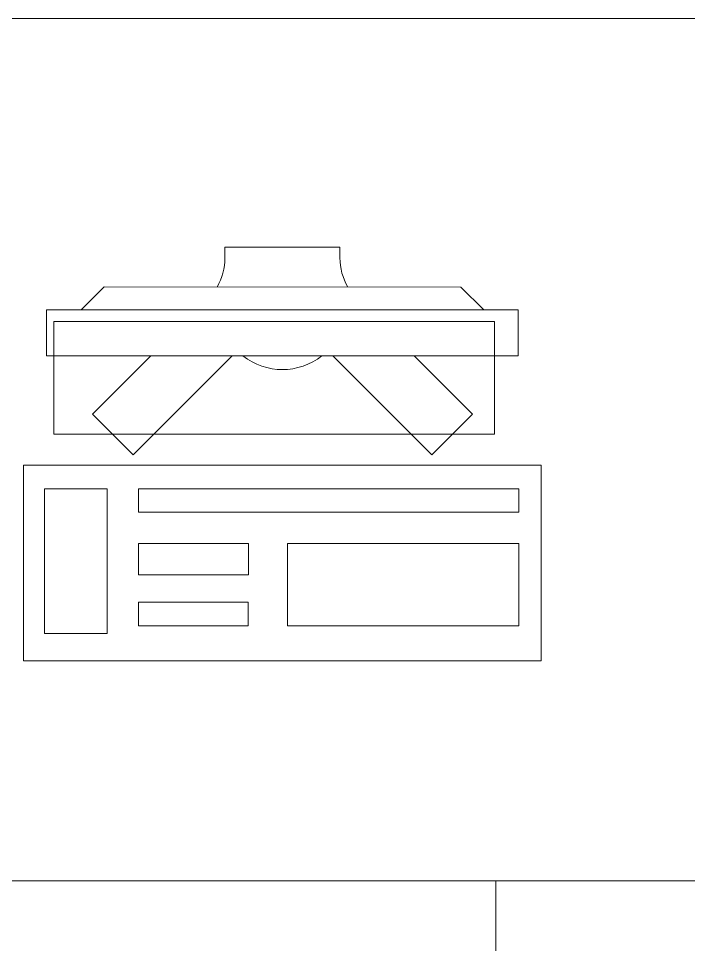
# Model space of a CAD drawing. Header units: metres. Extents: x -18745 to 220762, y -1579758 to -1356048.
# Drawn here: x 111602 to 112185, y -1425578 to -1424773 of the extents above; entities that cross this region are included whole.
import ezdxf

# ---------------------------------------------------------------- set-up
doc = ezdxf.new("R2010")
doc.units = ezdxf.units.M
doc.layers.get('0').update_dxf_attribs({"lineweight": 0})
doc.layers.add('A-100 - Copy$0$Medical Equipment and Furniture', color=8, linetype='Continuous', lineweight=0)

# ---------------------------------------------------------------- blocks, each defined once
blk = doc.blocks.new('A-100 - Copy$0$ITCWLS1-P')
for p, q in [((-0.17, 0.45), (-0.17, 0)), ((-0.17, 0.45), (0, 0.45)), ((0, 0.45), (0, 0)), ((-0.26509, 0.43, 0), (-0.30509, 0.43, 0)), ((-0.30509, 0.43, 0), (-0.30509, 0.02, 0)), ((-0.26509, 0.43, 0), (-0.26509, 0.02, 0)), ((-0.14957, 0.43047), (-0.12914, 0.43047)), ((-0.12914, 0.43047), (-0.12914, 0.40893)), ((-0.197, 0.40939), (-0.295, 0.40939)), ((-0.295, 0.02639), (-0.295, 0.40939)), ((-0.197, 0.02639), (-0.197, 0.40939)), ((-0.32509, 0.38, 0), (-0.30509, 0.4, 0)), ((-0.32509, 0.38, 0), (-0.32509, 0.07, 0)), ((-0.35032, 0.275), (-0.35961, 0.275)), ((-0.35961, 0.175), (-0.35961, 0.275)), ((-0.35032, 0.175), (-0.35961, 0.175)), ((-0.32509, 0.07, 0), (-0.30509, 0.05, 0)), ((-0.197, 0.02639), (-0.295, 0.02639)), ((-0.30509, 0.02, 0), (-0.26509, 0.02, 0)), ((-0.17, 0), (0, 0))]:
    blk.add_line(p, q)
at = {"extrusion": (2.48281e-10, 3.18408e-10, -1)}
for p, q in [((-0.26509, 0.33952), (-0.21443, 0.39019)), ((-0.17907, 0.35483), (-0.21443, 0.39019)), ((-0.26509, 0.26881), (-0.17907, 0.35483))]:
    blk.add_line(p, q, dxfattribs=at)
at = {"extrusion": (2.48281e-10, -3.18408e-10, -1)}
for p, q in [((-0.26509, 0.18119), (-0.17907, 0.09517)), ((-0.26509, 0.11048), (-0.21443, 0.05981)), ((-0.17907, 0.09517), (-0.21443, 0.05981))]:
    blk.add_line(p, q, dxfattribs=at)
for points in [[(-0.12914, 0.40893), (-0.12914, 0.09996), (-0.14957, 0.09996), (-0.14957, 0.43047)], [(-0.14957, 0.09997), (-0.14957, 0.09997), (-0.14957, 0.09997), (-0.14957, 0.09997), (-0.14957, 0.09997), (-0.14957, 0.09997), (-0.14957, 0.09997), (-0.14957, 0.09997), (-0.14957, 0.09997)], [(-0.14957, 0.09997), (-0.14957, 0.09997), (-0.14957, 0.09997), (-0.14957, 0.09997), (-0.14957, 0.09997), (-0.14957, 0.09997), (-0.14957, 0.09997), (-0.14957, 0.09997), (-0.14957, 0.09997), (-0.14957, 0.09997), (-0.14957, 0.09997), (-0.14957, 0.09997), (-0.14957, 0.09997), (-0.14957, 0.09997), (-0.14957, 0.09997), (-0.14957, 0.09997), (-0.14957, 0.09997), (-0.14957, 0.09997)], [(-0.14957, 0.09996), (-0.14957, 0.09996), (-0.14957, 0.09996), (-0.14957, 0.09996), (-0.14957, 0.09996), (-0.14957, 0.09996), (-0.14957, 0.09996), (-0.14957, 0.09996), (-0.14957, 0.09996), (-0.14957, 0.09996)], [(-0.14957, 0.09996), (-0.14957, 0.09996), (-0.14957, 0.09996), (-0.14957, 0.09996), (-0.14957, 0.09996), (-0.14957, 0.09996), (-0.14957, 0.09996)], [(-0.14957, 0.09997), (-0.14957, 0.09997), (-0.14957, 0.09997), (-0.14957, 0.09997), (-0.14957, 0.09997), (-0.14957, 0.09997), (-0.14957, 0.09997), (-0.14957, 0.09997), (-0.14957, 0.09997), (-0.14957, 0.09997)], [(-0.14957, 0.09997), (-0.14957, 0.09997), (-0.14957, 0.09997), (-0.14957, 0.09997), (-0.14957, 0.09997), (-0.14957, 0.09997), (-0.14957, 0.09997), (-0.14957, 0.09997), (-0.14957, 0.09997), (-0.14957, 0.09997), (-0.14957, 0.09997), (-0.14957, 0.09997), (-0.14957, 0.09997), (-0.14957, 0.09997), (-0.14957, 0.09997)], [(-0.14957, 0.09997), (-0.14957, 0.09997), (-0.14957, 0.09997), (-0.14957, 0.09997), (-0.14957, 0.09997), (-0.14957, 0.09997), (-0.14957, 0.09997), (-0.14957, 0.09997), (-0.14957, 0.09997), (-0.14957, 0.09997)], [(-0.14957, 0.09997), (-0.14957, 0.09997), (-0.14957, 0.09997), (-0.14957, 0.09997), (-0.14957, 0.09997), (-0.14957, 0.09997), (-0.14957, 0.09997), (-0.14957, 0.09997), (-0.14957, 0.09997), (-0.14957, 0.09997)], [(-0.14957, 0.09996), (-0.14957, 0.09996), (-0.14957, 0.09996), (-0.14957, 0.09996), (-0.14957, 0.09996), (-0.14957, 0.09996), (-0.14957, 0.09996), (-0.14957, 0.09996), (-0.14957, 0.09996), (-0.14957, 0.09996), (-0.14957, 0.09996), (-0.14957, 0.09996), (-0.14957, 0.09996), (-0.14957, 0.09996), (-0.14957, 0.09996), (-0.14957, 0.09996), (-0.14957, 0.09996), (-0.14957, 0.09996), (-0.14957, 0.09997), (-0.14957, 0.09997), (-0.14957, 0.09997), (-0.14957, 0.09997), (-0.14957, 0.09997), (-0.14957, 0.09997), (-0.14957, 0.09997), (-0.14957, 0.09997), (-0.14957, 0.09997), (-0.14957, 0.09997), (-0.14957, 0.09997), (-0.14957, 0.09997), (-0.14957, 0.09997), (-0.14957, 0.09997), (-0.14956, 0.09997), (-0.14956, 0.09997), (-0.14956, 0.09997), (-0.14956, 0.09996), (-0.14956, 0.09996), (-0.14956, 0.09996), (-0.14956, 0.09996), (-0.14956, 0.09996), (-0.14956, 0.09996), (-0.14956, 0.09996), (-0.14956, 0.09996), (-0.14956, 0.09996), (-0.14956, 0.09996), (-0.14956, 0.09996), (-0.14956, 0.09996), (-0.14956, 0.09996), (-0.14957, 0.09996), (-0.14957, 0.09996), (-0.14957, 0.09996), (-0.14957, 0.09996), (-0.14957, 0.09996), (-0.14957, 0.09996)], [(-0.14957, 0.09996), (-0.14957, 0.09996), (-0.14957, 0.09996), (-0.14957, 0.09996), (-0.14957, 0.09996), (-0.14957, 0.09996), (-0.14957, 0.09996), (-0.14957, 0.09996), (-0.14957, 0.09996), (-0.14957, 0.09996), (-0.14957, 0.09997), (-0.14957, 0.09997), (-0.14957, 0.09997), (-0.14957, 0.09996), (-0.14957, 0.09996), (-0.14957, 0.09996), (-0.14957, 0.09996), (-0.14957, 0.09996), (-0.14957, 0.09996), (-0.14957, 0.09997), (-0.14957, 0.09997), (-0.14957, 0.09997), (-0.14957, 0.09997), (-0.14957, 0.09997), (-0.14957, 0.09997), (-0.14957, 0.09997), (-0.14957, 0.09997), (-0.14957, 0.09997), (-0.14957, 0.09997), (-0.14957, 0.09997), (-0.14957, 0.09997), (-0.14957, 0.09997), (-0.14957, 0.09997), (-0.14957, 0.09997), (-0.14957, 0.09997), (-0.14957, 0.09997), (-0.14957, 0.09997), (-0.14957, 0.09997), (-0.14957, 0.09997), (-0.14957, 0.09997), (-0.14957, 0.09997), (-0.14957, 0.09997), (-0.14957, 0.09997), (-0.14957, 0.09997), (-0.14957, 0.09997), (-0.14957, 0.09997), (-0.14957, 0.09997), (-0.14957, 0.09997), (-0.14957, 0.09997), (-0.14957, 0.09997), (-0.14957, 0.09997), (-0.14957, 0.09997), (-0.14957, 0.09997), (-0.14957, 0.09997), (-0.14957, 0.09997), (-0.14957, 0.09997), (-0.14957, 0.09997), (-0.14957, 0.09997), (-0.14957, 0.09997), (-0.14957, 0.09997), (-0.14957, 0.09997), (-0.14957, 0.09997), (-0.14957, 0.09997), (-0.14957, 0.09997), (-0.14957, 0.09997), (-0.14957, 0.09997), (-0.14957, 0.09997), (-0.14957, 0.09997), (-0.14957, 0.09997), (-0.14957, 0.09997), (-0.14957, 0.09997), (-0.14957, 0.09997), (-0.14957, 0.09997), (-0.14957, 0.09997), (-0.14957, 0.09997), (-0.14957, 0.09997), (-0.14957, 0.09997), (-0.14957, 0.09997), (-0.14957, 0.09997), (-0.14957, 0.09997), (-0.14956, 0.09997), (-0.14957, 0.09997), (-0.14957, 0.09997), (-0.14957, 0.09997), (-0.14957, 0.09997), (-0.14956, 0.09997), (-0.14957, 0.09997), (-0.14957, 0.09997), (-0.14957, 0.09997), (-0.14957, 0.09997), (-0.14957, 0.09997), (-0.14957, 0.09997), (-0.14957, 0.09997), (-0.14957, 0.09997), (-0.14957, 0.09997), (-0.14957, 0.09997), (-0.14956, 0.09997), (-0.14957, 0.09996), (-0.14957, 0.09996), (-0.14957, 0.09996), (-0.14956, 0.09996), (-0.14957, 0.09996), (-0.14957, 0.09996), (-0.14957, 0.09996), (-0.14957, 0.09996), (-0.14957, 0.09996), (-0.14957, 0.09996), (-0.14957, 0.09996), (-0.14957, 0.09996), (-0.14957, 0.09996), (-0.14957, 0.09996)], [(-0.14957, 0.09996), (-0.14957, 0.09996), (-0.14957, 0.09996), (-0.14957, 0.09996), (-0.14957, 0.09996), (-0.14957, 0.09996), (-0.14957, 0.09996), (-0.14957, 0.09996)], [(-0.14957, 0.09996), (-0.14957, 0.09996), (-0.14957, 0.09996), (-0.14957, 0.09996), (-0.14957, 0.09996), (-0.14957, 0.09996), (-0.14957, 0.09996), (-0.14957, 0.09996), (-0.14957, 0.09996), (-0.14957, 0.09996), (-0.14957, 0.09996), (-0.14957, 0.09996), (-0.14957, 0.09996), (-0.14957, 0.09996), (-0.14957, 0.09996), (-0.14957, 0.09996), (-0.14957, 0.09996), (-0.14957, 0.09996), (-0.14957, 0.09996), (-0.14957, 0.09996), (-0.14957, 0.09996), (-0.14957, 0.09996), (-0.14957, 0.09996), (-0.14957, 0.09996), (-0.14957, 0.09996), (-0.14957, 0.09996), (-0.14957, 0.09996), (-0.14957, 0.09996), (-0.14957, 0.09996), (-0.14957, 0.09996), (-0.14957, 0.09996), (-0.14957, 0.09996), (-0.14957, 0.09996), (-0.14957, 0.09996), (-0.14957, 0.09996), (-0.14957, 0.09996), (-0.14957, 0.09996), (-0.14957, 0.09996), (-0.14957, 0.09996), (-0.14957, 0.09996), (-0.14957, 0.09996), (-0.14957, 0.09996), (-0.14957, 0.09996), (-0.14957, 0.09996), (-0.14957, 0.09996), (-0.14957, 0.09996), (-0.14957, 0.09996), (-0.14957, 0.09996), (-0.14956, 0.09996), (-0.14956, 0.09996), (-0.14956, 0.09996), (-0.14956, 0.09996), (-0.14957, 0.09996), (-0.14957, 0.09996), (-0.14957, 0.09996), (-0.14957, 0.09996), (-0.14957, 0.09996), (-0.14957, 0.09996), (-0.14956, 0.09996), (-0.14957, 0.09996), (-0.14957, 0.09996), (-0.14957, 0.09996), (-0.14957, 0.09996), (-0.14957, 0.09996), (-0.14957, 0.09996), (-0.14957, 0.09996), (-0.14957, 0.09996), (-0.14957, 0.09996), (-0.14957, 0.09996), (-0.14956, 0.09996), (-0.14956, 0.09996), (-0.14957, 0.09996), (-0.14957, 0.09996), (-0.14957, 0.09996), (-0.14957, 0.09996), (-0.14957, 0.09996), (-0.14957, 0.09996), (-0.14957, 0.09996), (-0.14957, 0.09996), (-0.14957, 0.09996), (-0.14957, 0.09996), (-0.14957, 0.09996), (-0.14957, 0.09996), (-0.14957, 0.09996), (-0.14957, 0.09996), (-0.14957, 0.09996), (-0.14957, 0.09996), (-0.14957, 0.09996), (-0.14957, 0.09996)], [(-0.14957, 0.09996), (-0.14957, 0.09996), (-0.14957, 0.09996), (-0.14957, 0.09996), (-0.14957, 0.09996), (-0.14957, 0.09996), (-0.14957, 0.09996), (-0.14957, 0.09996), (-0.14957, 0.09996), (-0.14957, 0.09996), (-0.14957, 0.09996), (-0.14957, 0.09996)], [(-0.14957, 0.09996), (-0.14957, 0.09996), (-0.14956, 0.09996), (-0.14956, 0.09996), (-0.14956, 0.09996), (-0.14956, 0.09996), (-0.14957, 0.09996)], [(-0.14957, 0.09996), (-0.14957, 0.09996), (-0.14957, 0.09996), (-0.14957, 0.09996), (-0.14957, 0.09996), (-0.14957, 0.09996), (-0.14957, 0.09996), (-0.14957, 0.09996), (-0.14957, 0.09996), (-0.14956, 0.09996), (-0.14956, 0.09996), (-0.14956, 0.09996), (-0.14956, 0.09996), (-0.14956, 0.09996), (-0.14956, 0.09996), (-0.14956, 0.09996), (-0.14957, 0.09996)]]:
    blk.add_lwpolyline(points)
for points in [[(-0.1019, 0.43047), (-0.03039, 0.43047), (-0.03039, 0.22944), (-0.1019, 0.22944)], [(-0.1019, 0.19536), (-0.07466, 0.19536), (-0.07466, 0.09996), (-0.1019, 0.09996)], [(-0.03039, 0.19536), (-0.05082, 0.19536), (-0.05082, 0.09996), (-0.03039, 0.09996)], [(-0.14956, 0.09996), (-0.14956, 0.09996), (-0.14956, 0.09996), (-0.14956, 0.09996), (-0.14956, 0.09996), (-0.14956, 0.09996), (-0.14956, 0.09996), (-0.14956, 0.09996), (-0.14957, 0.09996), (-0.14957, 0.09996), (-0.14957, 0.09996), (-0.14957, 0.09996), (-0.14957, 0.09996), (-0.14957, 0.09996), (-0.14957, 0.09996), (-0.14957, 0.09996), (-0.14957, 0.09996), (-0.14957, 0.09996), (-0.14957, 0.09996), (-0.14957, 0.09996), (-0.14957, 0.09996), (-0.14957, 0.09996), (-0.14957, 0.09996), (-0.14957, 0.09996), (-0.14957, 0.09996), (-0.14957, 0.09996), (-0.14957, 0.09996), (-0.14957, 0.09996), (-0.14957, 0.09996), (-0.14957, 0.09996), (-0.14957, 0.09996), (-0.14957, 0.09996), (-0.14957, 0.09996), (-0.14957, 0.09996), (-0.14957, 0.09996), (-0.14957, 0.09996), (-0.14957, 0.09996), (-0.14957, 0.09996), (-0.14957, 0.09996), (-0.14957, 0.09996), (-0.14957, 0.09996), (-0.14957, 0.09996), (-0.14957, 0.09996), (-0.14957, 0.09996), (-0.14957, 0.09996), (-0.14957, 0.09996), (-0.14957, 0.09996), (-0.14957, 0.09996), (-0.14957, 0.09996), (-0.14957, 0.09996), (-0.14957, 0.09996), (-0.14957, 0.09996), (-0.14957, 0.09996), (-0.14957, 0.09996), (-0.14957, 0.09996), (-0.14957, 0.09996), (-0.14957, 0.09996), (-0.14956, 0.09996), (-0.14956, 0.09996), (-0.14956, 0.09996), (-0.14956, 0.09996), (-0.14956, 0.09996), (-0.14956, 0.09996), (-0.14956, 0.09996), (-0.14956, 0.09996), (-0.14956, 0.09996), (-0.14956, 0.09996), (-0.14956, 0.09996), (-0.14956, 0.09996), (-0.14956, 0.09996), (-0.14956, 0.09996), (-0.14956, 0.09996), (-0.14956, 0.09996), (-0.14956, 0.09996), (-0.14956, 0.09996), (-0.14956, 0.09996), (-0.14956, 0.09996), (-0.14956, 0.09996), (-0.14956, 0.09996), (-0.14956, 0.09996), (-0.14956, 0.09996), (-0.14956, 0.09996), (-0.14956, 0.09996), (-0.14956, 0.09996), (-0.14956, 0.09996), (-0.14956, 0.09996), (-0.14956, 0.09996), (-0.14956, 0.09996), (-0.14956, 0.09996), (-0.14957, 0.09996), (-0.14957, 0.09996), (-0.14957, 0.09996), (-0.14957, 0.09996), (-0.14957, 0.09996), (-0.14957, 0.09996), (-0.14957, 0.09996), (-0.14957, 0.09996), (-0.14957, 0.09996), (-0.14957, 0.09996), (-0.14957, 0.09996), (-0.14957, 0.09996), (-0.14957, 0.09996), (-0.14957, 0.09996), (-0.14957, 0.09996), (-0.14957, 0.09996), (-0.14957, 0.09996), (-0.14957, 0.09996), (-0.14957, 0.09996), (-0.14957, 0.09996), (-0.14957, 0.09996), (-0.14957, 0.09996), (-0.14957, 0.09996), (-0.14957, 0.09996), (-0.14957, 0.09996), (-0.14957, 0.09996), (-0.14957, 0.09996), (-0.14957, 0.09996), (-0.14957, 0.09996), (-0.14957, 0.09996), (-0.14957, 0.09996), (-0.14957, 0.09996), (-0.14957, 0.09996), (-0.14957, 0.09996), (-0.14957, 0.09996), (-0.14957, 0.09996), (-0.14957, 0.09996), (-0.14957, 0.09996), (-0.14957, 0.09996), (-0.14957, 0.09996), (-0.14957, 0.09996), (-0.14957, 0.09996), (-0.14957, 0.09996), (-0.14957, 0.09996), (-0.14957, 0.09996), (-0.14957, 0.09996), (-0.14957, 0.09996), (-0.14957, 0.09996), (-0.14957, 0.09996), (-0.14957, 0.09996), (-0.14957, 0.09996), (-0.14957, 0.09996), (-0.14957, 0.09996), (-0.14957, 0.09996), (-0.14957, 0.09996), (-0.14957, 0.09996), (-0.14957, 0.09996), (-0.14957, 0.09996), (-0.14957, 0.09996), (-0.14957, 0.09996), (-0.14957, 0.09996), (-0.14957, 0.09996), (-0.14957, 0.09996), (-0.14957, 0.09996), (-0.14957, 0.09996), (-0.14956, 0.09996), (-0.14956, 0.09996), (-0.14956, 0.09996), (-0.14956, 0.09996), (-0.14956, 0.09996), (-0.14956, 0.09996), (-0.14956, 0.09996), (-0.14956, 0.09996), (-0.14956, 0.09996), (-0.14956, 0.09996), (-0.14956, 0.09996), (-0.14956, 0.09996), (-0.14956, 0.09996), (-0.14956, 0.09996), (-0.14956, 0.09996), (-0.14956, 0.09996), (-0.14956, 0.09996), (-0.14956, 0.09996), (-0.14956, 0.09996), (-0.14956, 0.09996), (-0.14956, 0.09996), (-0.14956, 0.09996), (-0.14956, 0.09996), (-0.14956, 0.09996), (-0.14956, 0.09996), (-0.14956, 0.09996), (-0.14956, 0.09996), (-0.14956, 0.09996), (-0.14956, 0.09996), (-0.14956, 0.09996), (-0.14956, 0.09996), (-0.14956, 0.09996), (-0.14956, 0.09996), (-0.14956, 0.09996), (-0.14956, 0.09996), (-0.14956, 0.09996), (-0.14956, 0.09996), (-0.14956, 0.09996), (-0.14956, 0.09996), (-0.14956, 0.09996), (-0.14956, 0.09996), (-0.14956, 0.09996), (-0.14956, 0.09996), (-0.14956, 0.09996), (-0.14956, 0.09996), (-0.14956, 0.09996), (-0.14956, 0.09996), (-0.14957, 0.09996), (-0.14957, 0.09996), (-0.14957, 0.09996), (-0.14957, 0.09996), (-0.14957, 0.09996), (-0.14957, 0.09996), (-0.14957, 0.09996), (-0.14957, 0.09996), (-0.14957, 0.09996), (-0.14957, 0.09996), (-0.14957, 0.09996), (-0.14957, 0.09996), (-0.14957, 0.09996), (-0.14957, 0.09996), (-0.14957, 0.09996), (-0.14957, 0.09996), (-0.14957, 0.09996), (-0.14957, 0.09996), (-0.14957, 0.09996), (-0.14957, 0.09996), (-0.14957, 0.09996), (-0.14957, 0.09996), (-0.14957, 0.09996), (-0.14957, 0.09996), (-0.14957, 0.09996), (-0.14957, 0.09996), (-0.14957, 0.09996), (-0.14957, 0.09996), (-0.14957, 0.09996), (-0.14957, 0.09996), (-0.14957, 0.09996), (-0.14957, 0.09996), (-0.14957, 0.09996), (-0.14957, 0.09996), (-0.14956, 0.09996), (-0.14956, 0.09996), (-0.14956, 0.09996), (-0.14956, 0.09996), (-0.14956, 0.09996), (-0.14956, 0.09996), (-0.14956, 0.09996), (-0.14956, 0.09996), (-0.14956, 0.09996), (-0.14956, 0.09996), (-0.14956, 0.09996), (-0.14956, 0.09996), (-0.14956, 0.09996), (-0.14956, 0.09996), (-0.14956, 0.09996), (-0.14956, 0.09996), (-0.14956, 0.09996), (-0.14956, 0.09996), (-0.14956, 0.09996), (-0.14956, 0.09996), (-0.14956, 0.09996), (-0.14956, 0.09996), (-0.14956, 0.09996), (-0.14956, 0.09996), (-0.14956, 0.09996), (-0.14956, 0.09996), (-0.14956, 0.09996), (-0.14956, 0.09996), (-0.14956, 0.09996), (-0.14956, 0.09996), (-0.14956, 0.09996), (-0.14956, 0.09996), (-0.14956, 0.09996), (-0.14956, 0.09996), (-0.14956, 0.09996), (-0.14956, 0.09996), (-0.14956, 0.09996), (-0.14956, 0.09996), (-0.14956, 0.09996), (-0.14956, 0.09996), (-0.14956, 0.09996), (-0.14956, 0.09996)], [(-0.14957, 0.09996), (-0.14957, 0.09996), (-0.14957, 0.09996), (-0.14957, 0.09996), (-0.14957, 0.09996), (-0.14957, 0.09996), (-0.14957, 0.09996), (-0.14957, 0.09996), (-0.14957, 0.09996), (-0.14957, 0.09996), (-0.14957, 0.09996), (-0.14957, 0.09996), (-0.14957, 0.09996), (-0.14957, 0.09996), (-0.14957, 0.09996), (-0.14957, 0.09996), (-0.14957, 0.09996), (-0.14957, 0.09996), (-0.14957, 0.09996), (-0.14957, 0.09996), (-0.14957, 0.09996), (-0.14957, 0.09996), (-0.14957, 0.09996), (-0.14957, 0.09996), (-0.14957, 0.09996), (-0.14957, 0.09996), (-0.14957, 0.09996), (-0.14957, 0.09996), (-0.14957, 0.09996), (-0.14957, 0.09996), (-0.14957, 0.09996), (-0.14957, 0.09996), (-0.14957, 0.09996), (-0.14957, 0.09996), (-0.14957, 0.09996), (-0.14957, 0.09996), (-0.14957, 0.09996), (-0.14957, 0.09996), (-0.14957, 0.09996), (-0.14957, 0.09996), (-0.14957, 0.09996), (-0.14957, 0.09996), (-0.14957, 0.09996), (-0.14957, 0.09996), (-0.14957, 0.09996), (-0.14957, 0.09996), (-0.14957, 0.09996), (-0.14957, 0.09996), (-0.14957, 0.09996), (-0.14957, 0.09996), (-0.14957, 0.09996), (-0.14957, 0.09996), (-0.14957, 0.09996), (-0.14957, 0.09996), (-0.14957, 0.09996), (-0.14957, 0.09996), (-0.14957, 0.09996), (-0.14957, 0.09996), (-0.14957, 0.09996), (-0.14957, 0.09996), (-0.14957, 0.09996), (-0.14957, 0.09996), (-0.14957, 0.09996), (-0.14957, 0.09996), (-0.14957, 0.09996), (-0.14957, 0.09996), (-0.14957, 0.09996), (-0.14957, 0.09996), (-0.14957, 0.09996), (-0.14957, 0.09996), (-0.14957, 0.09996), (-0.14957, 0.09996), (-0.14957, 0.09996), (-0.14957, 0.09996), (-0.14957, 0.09996), (-0.14957, 0.09996), (-0.14957, 0.09996), (-0.14957, 0.09996), (-0.14957, 0.09996), (-0.14957, 0.09996), (-0.14957, 0.09996), (-0.14957, 0.09996), (-0.14957, 0.09996), (-0.14957, 0.09996), (-0.14957, 0.09996), (-0.14957, 0.09996), (-0.14957, 0.09996), (-0.14957, 0.09996), (-0.14957, 0.09996), (-0.14957, 0.09996), (-0.14957, 0.09996), (-0.14957, 0.09996), (-0.14957, 0.09996), (-0.14957, 0.09996), (-0.14957, 0.09996), (-0.14957, 0.09996), (-0.14957, 0.09996), (-0.14957, 0.09996), (-0.14957, 0.09996), (-0.14957, 0.09996), (-0.14957, 0.09996), (-0.14957, 0.09996), (-0.14957, 0.09996), (-0.14957, 0.09996), (-0.14957, 0.09996), (-0.14957, 0.09996), (-0.14957, 0.09996), (-0.14957, 0.09996), (-0.14957, 0.09996), (-0.14957, 0.09996), (-0.14957, 0.09996), (-0.14957, 0.09996), (-0.14957, 0.09996), (-0.14957, 0.09996), (-0.14957, 0.09996), (-0.14957, 0.09996), (-0.14957, 0.09996), (-0.14957, 0.09996), (-0.14957, 0.09996), (-0.14957, 0.09996), (-0.14957, 0.09996), (-0.14957, 0.09996), (-0.14957, 0.09996), (-0.14957, 0.09996), (-0.14957, 0.09996), (-0.14957, 0.09996), (-0.14957, 0.09996), (-0.14957, 0.09996), (-0.14957, 0.09996), (-0.14957, 0.09996), (-0.14957, 0.09996), (-0.14957, 0.09996), (-0.14957, 0.09996), (-0.14957, 0.09996), (-0.14957, 0.09996), (-0.14957, 0.09996), (-0.14957, 0.09996), (-0.14957, 0.09996), (-0.14957, 0.09996), (-0.14957, 0.09996), (-0.14957, 0.09996), (-0.14957, 0.09996), (-0.14957, 0.09996), (-0.14957, 0.09996), (-0.14957, 0.09996), (-0.14957, 0.09996), (-0.14957, 0.09996), (-0.14957, 0.09996), (-0.14957, 0.09996), (-0.14957, 0.09996), (-0.14957, 0.09996), (-0.14957, 0.09996), (-0.14957, 0.09996), (-0.14957, 0.09996), (-0.14957, 0.09996), (-0.14957, 0.09996), (-0.14957, 0.09996), (-0.14957, 0.09996), (-0.14957, 0.09996), (-0.14957, 0.09996), (-0.14957, 0.09996), (-0.14957, 0.09996), (-0.14957, 0.09996), (-0.14957, 0.09996), (-0.14957, 0.09996), (-0.14957, 0.09996), (-0.14957, 0.09996), (-0.14957, 0.09996), (-0.14957, 0.09996), (-0.14957, 0.09996), (-0.14957, 0.09996), (-0.14957, 0.09996), (-0.14957, 0.09996), (-0.14957, 0.09996), (-0.14957, 0.09996), (-0.14957, 0.09996), (-0.14957, 0.09996), (-0.14957, 0.09996), (-0.14957, 0.09996), (-0.14957, 0.09996), (-0.14957, 0.09996), (-0.14957, 0.09996), (-0.14957, 0.09996), (-0.14957, 0.09996), (-0.14957, 0.09996), (-0.14957, 0.09996), (-0.14957, 0.09996), (-0.14957, 0.09996), (-0.14957, 0.09996), (-0.14957, 0.09996), (-0.14957, 0.09996), (-0.14957, 0.09996), (-0.14957, 0.09996), (-0.14957, 0.09996), (-0.14957, 0.09996), (-0.14957, 0.09996), (-0.14957, 0.09996), (-0.14957, 0.09996), (-0.14957, 0.09996), (-0.14957, 0.09996), (-0.14957, 0.09996), (-0.14957, 0.09996), (-0.14957, 0.09996), (-0.14957, 0.09996), (-0.14957, 0.09996), (-0.14957, 0.09996), (-0.14957, 0.09996), (-0.14957, 0.09996), (-0.14957, 0.09996), (-0.14957, 0.09996), (-0.14957, 0.09996), (-0.14957, 0.09996), (-0.14957, 0.09996), (-0.14957, 0.09996)], [(-0.14957, 0.09996), (-0.14957, 0.09996), (-0.14957, 0.09996), (-0.14957, 0.09996), (-0.14957, 0.09996), (-0.14957, 0.09996), (-0.14957, 0.09996), (-0.14957, 0.09996), (-0.14957, 0.09996), (-0.14957, 0.09996), (-0.14957, 0.09996), (-0.14957, 0.09996), (-0.14957, 0.09996), (-0.14957, 0.09996), (-0.14957, 0.09996), (-0.14957, 0.09996), (-0.14957, 0.09996), (-0.14957, 0.09996), (-0.14957, 0.09996), (-0.14957, 0.09996), (-0.14957, 0.09996), (-0.14957, 0.09996), (-0.14957, 0.09996), (-0.14957, 0.09996), (-0.14957, 0.09996), (-0.14957, 0.09996), (-0.14957, 0.09996), (-0.14957, 0.09996), (-0.14957, 0.09996), (-0.14957, 0.09996), (-0.14957, 0.09996), (-0.14957, 0.09996), (-0.14957, 0.09996), (-0.14957, 0.09996), (-0.14957, 0.09996), (-0.14957, 0.09996), (-0.14957, 0.09996), (-0.14957, 0.09996), (-0.14957, 0.09996), (-0.14957, 0.09996), (-0.14957, 0.09996), (-0.14957, 0.09996), (-0.14957, 0.09996), (-0.14957, 0.09996), (-0.14957, 0.09996), (-0.14957, 0.09996), (-0.14957, 0.09996), (-0.14957, 0.09996), (-0.14957, 0.09996), (-0.14957, 0.09996), (-0.14957, 0.09996), (-0.14957, 0.09996), (-0.14957, 0.09996), (-0.14957, 0.09996), (-0.14957, 0.09996), (-0.14957, 0.09996), (-0.14957, 0.09996), (-0.14957, 0.09996), (-0.14957, 0.09996), (-0.14957, 0.09996), (-0.14957, 0.09996), (-0.14957, 0.09996), (-0.14957, 0.09996), (-0.14957, 0.09996), (-0.14957, 0.09996), (-0.14957, 0.09996), (-0.14957, 0.09996), (-0.14957, 0.09996), (-0.14957, 0.09996), (-0.14957, 0.09996), (-0.14957, 0.09996), (-0.14957, 0.09996), (-0.14957, 0.09996), (-0.14957, 0.09996), (-0.14957, 0.09996), (-0.14957, 0.09996), (-0.14957, 0.09996), (-0.14957, 0.09996), (-0.14957, 0.09996), (-0.14957, 0.09996), (-0.14957, 0.09996), (-0.14957, 0.09996), (-0.14957, 0.09996), (-0.14957, 0.09996), (-0.14957, 0.09996), (-0.14957, 0.09996), (-0.14957, 0.09996), (-0.14957, 0.09996), (-0.14957, 0.09996), (-0.14957, 0.09996), (-0.14957, 0.09996), (-0.14957, 0.09996), (-0.14957, 0.09996), (-0.14957, 0.09996), (-0.14957, 0.09996), (-0.14957, 0.09996), (-0.14957, 0.09996), (-0.14957, 0.09996), (-0.14957, 0.09996), (-0.14957, 0.09996), (-0.14957, 0.09996), (-0.14957, 0.09996), (-0.14957, 0.09996), (-0.14957, 0.09996), (-0.14957, 0.09996), (-0.14957, 0.09996), (-0.14957, 0.09996), (-0.14957, 0.09996), (-0.14957, 0.09996), (-0.14957, 0.09996), (-0.14957, 0.09996), (-0.14957, 0.09996), (-0.14957, 0.09996), (-0.14957, 0.09996), (-0.14957, 0.09996), (-0.14957, 0.09996), (-0.14957, 0.09996), (-0.14957, 0.09996), (-0.14957, 0.09996), (-0.14957, 0.09996), (-0.14957, 0.09996), (-0.14957, 0.09996), (-0.14957, 0.09996), (-0.14957, 0.09996), (-0.14957, 0.09996), (-0.14957, 0.09996), (-0.14957, 0.09996), (-0.14957, 0.09996), (-0.14957, 0.09996), (-0.14957, 0.09996), (-0.14957, 0.09996), (-0.14957, 0.09996), (-0.14957, 0.09996), (-0.14957, 0.09996), (-0.14957, 0.09996), (-0.14957, 0.09996), (-0.14957, 0.09996), (-0.14957, 0.09996), (-0.14957, 0.09996), (-0.14957, 0.09996), (-0.14957, 0.09996), (-0.14957, 0.09996), (-0.14957, 0.09996), (-0.14957, 0.09996), (-0.14957, 0.09996), (-0.14957, 0.09996), (-0.14957, 0.09996), (-0.14957, 0.09996), (-0.14957, 0.09996), (-0.14957, 0.09996), (-0.14957, 0.09996), (-0.14957, 0.09996), (-0.14957, 0.09996), (-0.14957, 0.09996), (-0.14957, 0.09996), (-0.14957, 0.09996), (-0.14957, 0.09996), (-0.14957, 0.09996), (-0.14957, 0.09996), (-0.14957, 0.09996), (-0.14957, 0.09996), (-0.14957, 0.09996), (-0.14957, 0.09996), (-0.14957, 0.09996), (-0.14957, 0.09996), (-0.14957, 0.09996), (-0.14957, 0.09996), (-0.14957, 0.09996), (-0.14957, 0.09996), (-0.14957, 0.09996), (-0.14957, 0.09996), (-0.14957, 0.09996), (-0.14957, 0.09996), (-0.14957, 0.09996), (-0.14957, 0.09996), (-0.14957, 0.09996), (-0.14957, 0.09996), (-0.14957, 0.09996), (-0.14957, 0.09996), (-0.14957, 0.09996), (-0.14957, 0.09996), (-0.14957, 0.09996), (-0.14957, 0.09996), (-0.14957, 0.09996), (-0.14957, 0.09996), (-0.14957, 0.09996), (-0.14957, 0.09996), (-0.14957, 0.09996), (-0.14957, 0.09996), (-0.14957, 0.09996), (-0.14957, 0.09996), (-0.14957, 0.09996), (-0.14957, 0.09996), (-0.14957, 0.09996), (-0.14957, 0.09996), (-0.14957, 0.09996), (-0.14957, 0.09996), (-0.14957, 0.09996), (-0.14957, 0.09996), (-0.14957, 0.09996), (-0.14957, 0.09996), (-0.14957, 0.09996), (-0.14957, 0.09996), (-0.14957, 0.09996), (-0.14957, 0.09996), (-0.14957, 0.09996), (-0.14957, 0.09996), (-0.14957, 0.09996), (-0.14957, 0.09996), (-0.14957, 0.09996), (-0.14957, 0.09996), (-0.14957, 0.09996), (-0.14957, 0.09996), (-0.14957, 0.09996), (-0.14957, 0.09996), (-0.14957, 0.09996), (-0.14957, 0.09996), (-0.14957, 0.09996), (-0.14957, 0.09996)], [(-0.14957, 0.0727), (-0.02358, 0.0727), (-0.02358, 0.01818), (-0.14957, 0.01818)]]:
    blk.add_lwpolyline(points, close=True)
for centre, radius, start, end in [((-0.35032, 0.325), 0.05, 270, 300.30934), ((-0.3089, 0.225), 0.05564, 321.94311, 38.05689), ((-0.35032, 0.125), 0.05, 59.69066, 90)]:
    blk.add_arc(centre, radius, start, end)
blk = doc.blocks.new('A-100 - Copy$0$GF21043-P')
for p, q in [((0.8, 0.75), (-0.8, 0.75)), ((-0.8, 0), (0.8, 0))]:
    blk.add_line(p, q)
blk = doc.blocks.new('A-100 - Copy')
at = {"layer": 'A-100 - Copy$0$Medical Equipment and Furniture'}
blk.add_line((112016.93, -1426552.69, 2.36), (112016.93, -1425522.69, 2.36), dxfattribs=at)
at = {"layer": 'A-100 - Copy$0$Medical Equipment and Furniture', "extrusion": (8.17187e-07, 1.19924e-18, 1), "xscale": 1000.000000000002, "yscale": 1000.000000000002, "zscale": 1000.000000000002}
blk.add_blockref('A-100 - Copy$0$GF21043-P', (111816.93, -1425522.69, 2.45), dxfattribs=at)
at = {"layer": 'A-100 - Copy$0$Medical Equipment and Furniture', "extrusion": (2.34751e-05, 2.20203e-06, 1), "xscale": 1000.000000000004, "yscale": 1000.000000000004, "zscale": 1000.000000000004, "rotation": 269.9985892333461}
blk.add_blockref('A-100 - Copy$0$ITCWLS1-P', (111606.55, -1425331.31, 1.85), dxfattribs=at)

msp = doc.modelspace()

# ---------------------------------------------------------------- block references
msp.add_blockref('A-100 - Copy', (0, 0))

doc.saveas('drawing.dxf')
